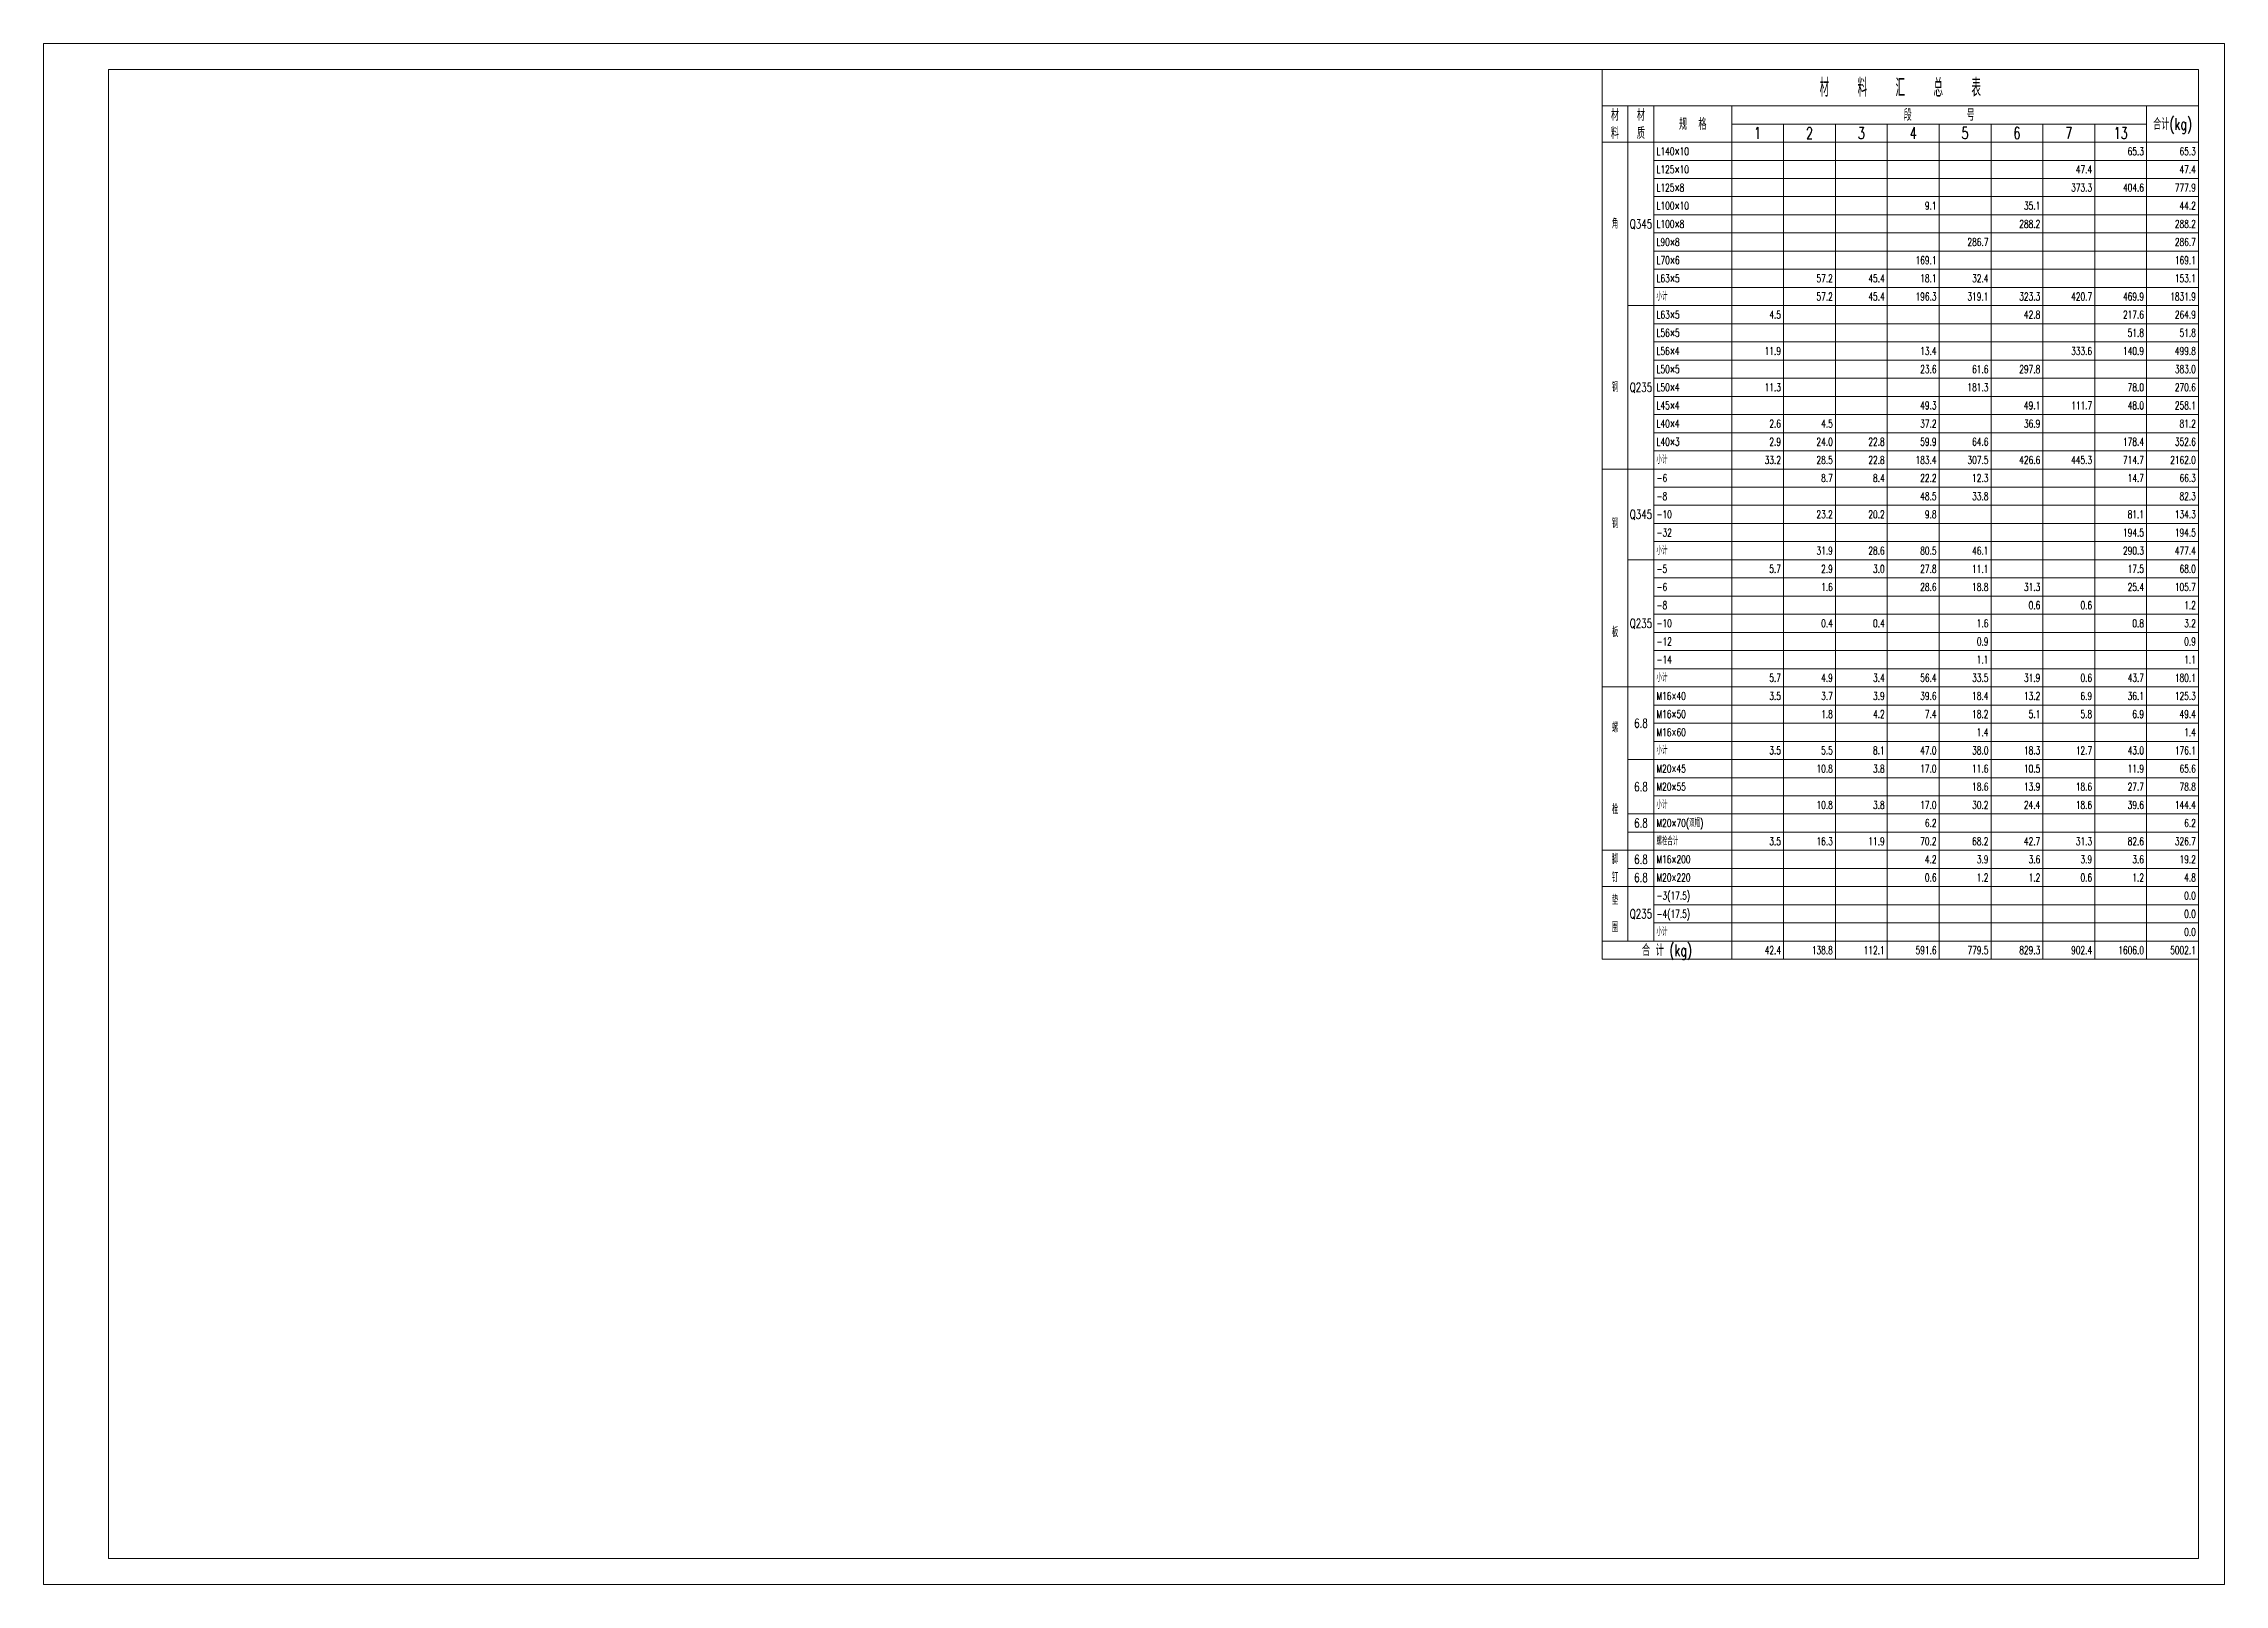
# Model space of a CAD drawing. Extents: x -62666 to 126696, y -48828 to 60042.
# Drawn here: x -62666 to -45846, y 48162 to 60042 of the extents above; entities that cross this region are included whole.
import ezdxf
from ezdxf.enums import TextEntityAlignment as Align

# ---------------------------------------------------------------- set-up
doc = ezdxf.new("R2010")
doc.units = 0
doc.header["$MEASUREMENT"] = 0
doc.layers.get('0').update_dxf_attribs({"linetype": 'CONTINUOUS', "lineweight": 25})
doc.styles.get("Standard").update_dxf_attribs({"font": 'simplex.shx', "width": 0.7, "height": 3, "bigfont": 'gbhzfs.shx'})

msp = doc.modelspace()

# ---------------------------------------------------------------- linework, layer by layer
at = {"color": 7, "linetype": 'Continuous', "lineweight": 18}
for p, q in [((-62666.47025, 60041.84325), (-45846.47025, 60041.84325)), ((-62666.47025, 48161.84325), (-62666.47025, 60041.84325)), ((-45846.47025, 48161.84325), (-45846.47025, 60041.84325)), ((-62166.47025, 59841.84325), (-46046.47025, 59841.84325)), ((-62166.47025, 48361.84325), (-62166.47025, 59841.84325)), ((-46046.47025, 48361.84325), (-46046.47025, 59841.84325)), ((-62166.47025, 48361.84325), (-46046.47025, 48361.84325)), ((-62666.47025, 48161.84325), (-45846.47025, 48161.84325))]:
    msp.add_line(p, q, dxfattribs=at)
at = {"color": 3, "linetype": 'Continuous', "lineweight": 13}
for p, q in [((-50646.47025, 59841.84325), (-46046.47025, 59841.84325)), ((-50646.47025, 59841.84325), (-50646.47025, 59281.84325)), ((-46046.47025, 59841.84325), (-46046.47025, 59281.84325)), ((-50646.47025, 59561.84325), (-46046.47025, 59561.84325)), ((-50446.47025, 59561.84325), (-50446.47025, 59281.84325)), ((-50246.47025, 59561.84325), (-50246.47025, 59281.84325)), ((-49646.47025, 59561.84325), (-49646.47025, 59281.84325)), ((-46446.47025, 59561.84325), (-46446.47025, 59281.84325)), ((-49646.47025, 59421.84325), (-46446.47025, 59421.84325)), ((-49246.47025, 59421.84325), (-49246.47025, 59281.84325)), ((-48846.47025, 59421.84325), (-48846.47025, 59281.84325)), ((-48446.47025, 59421.84325), (-48446.47025, 59281.84325)), ((-48046.47025, 59421.84325), (-48046.47025, 59281.84325)), ((-47646.47025, 59421.84325), (-47646.47025, 59281.84325)), ((-47246.47025, 59421.84325), (-47246.47025, 59281.84325)), ((-46846.47025, 59421.84325), (-46846.47025, 59281.84325)), ((-50646.47025, 59281.84325), (-46046.47025, 59281.84325)), ((-50646.47025, 59281.84325), (-50646.47025, 56761.84325)), ((-50446.47025, 59281.84325), (-50446.47025, 58021.84325)), ((-50246.47025, 59281.84325), (-50246.47025, 59141.84325)), ((-49646.47025, 59281.84325), (-49646.47025, 59141.84325)), ((-49246.47025, 59281.84325), (-49246.47025, 59141.84325)), ((-48846.47025, 59281.84325), (-48846.47025, 59141.84325)), ((-48446.47025, 59281.84325), (-48446.47025, 59141.84325)), ((-48046.47025, 59281.84325), (-48046.47025, 59141.84325)), ((-47646.47025, 59281.84325), (-47646.47025, 59141.84325)), ((-47246.47025, 59281.84325), (-47246.47025, 59141.84325)), ((-46846.47025, 59281.84325), (-46846.47025, 59141.84325)), ((-46446.47025, 59281.84325), (-46446.47025, 59141.84325)), ((-46046.47025, 59281.84325), (-46046.47025, 58021.84325)), ((-46046.47025, 59281.84325), (-46046.47025, 56761.84325)), ((-50246.47025, 59141.84325), (-46046.47025, 59141.84325)), ((-50246.47025, 59141.84325), (-50246.47025, 59001.84325)), ((-49646.47025, 59141.84325), (-49646.47025, 59001.84325)), ((-49246.47025, 59141.84325), (-49246.47025, 59001.84325)), ((-48846.47025, 59141.84325), (-48846.47025, 59001.84325)), ((-48446.47025, 59141.84325), (-48446.47025, 59001.84325)), ((-48046.47025, 59141.84325), (-48046.47025, 59001.84325)), ((-47646.47025, 59141.84325), (-47646.47025, 59001.84325)), ((-47246.47025, 59141.84325), (-47246.47025, 59001.84325)), ((-46846.47025, 59141.84325), (-46846.47025, 59001.84325)), ((-46446.47025, 59141.84325), (-46446.47025, 59001.84325)), ((-50246.47025, 59001.84325), (-46046.47025, 59001.84325)), ((-50246.47025, 59001.84325), (-50246.47025, 58861.84325)), ((-49646.47025, 59001.84325), (-49646.47025, 58861.84325)), ((-49246.47025, 59001.84325), (-49246.47025, 58861.84325)), ((-48846.47025, 59001.84325), (-48846.47025, 58861.84325)), ((-48446.47025, 59001.84325), (-48446.47025, 58861.84325)), ((-48046.47025, 59001.84325), (-48046.47025, 58861.84325)), ((-47646.47025, 59001.84325), (-47646.47025, 58861.84325)), ((-47246.47025, 59001.84325), (-47246.47025, 58861.84325)), ((-46846.47025, 59001.84325), (-46846.47025, 58861.84325)), ((-46446.47025, 59001.84325), (-46446.47025, 58861.84325)), ((-50246.47025, 58861.84325), (-46046.47025, 58861.84325)), ((-50246.47025, 58861.84325), (-50246.47025, 58721.84325)), ((-50246.47025, 58721.84325), (-46046.47025, 58721.84325)), ((-50246.47025, 58721.84325), (-50246.47025, 58581.84325)), ((-49646.47025, 58861.84325), (-49646.47025, 58721.84325)), ((-49646.47025, 58721.84325), (-49646.47025, 58581.84325)), ((-49246.47025, 58861.84325), (-49246.47025, 58721.84325)), ((-49246.47025, 58721.84325), (-49246.47025, 58581.84325)), ((-48846.47025, 58861.84325), (-48846.47025, 58721.84325)), ((-48846.47025, 58721.84325), (-48846.47025, 58581.84325)), ((-48446.47025, 58861.84325), (-48446.47025, 58721.84325)), ((-48446.47025, 58721.84325), (-48446.47025, 58581.84325)), ((-48046.47025, 58861.84325), (-48046.47025, 58721.84325)), ((-48046.47025, 58721.84325), (-48046.47025, 58581.84325)), ((-47646.47025, 58861.84325), (-47646.47025, 58721.84325)), ((-47646.47025, 58721.84325), (-47646.47025, 58581.84325)), ((-47246.47025, 58861.84325), (-47246.47025, 58721.84325)), ((-47246.47025, 58721.84325), (-47246.47025, 58581.84325)), ((-46846.47025, 58861.84325), (-46846.47025, 58721.84325)), ((-46846.47025, 58721.84325), (-46846.47025, 58581.84325)), ((-46446.47025, 58861.84325), (-46446.47025, 58721.84325)), ((-46446.47025, 58721.84325), (-46446.47025, 58581.84325)), ((-50246.47025, 58581.84325), (-46046.47025, 58581.84325)), ((-50246.47025, 58581.84325), (-50246.47025, 58441.84325)), ((-49646.47025, 58581.84325), (-49646.47025, 58441.84325)), ((-49246.47025, 58581.84325), (-49246.47025, 58441.84325)), ((-48846.47025, 58581.84325), (-48846.47025, 58441.84325)), ((-48446.47025, 58581.84325), (-48446.47025, 58441.84325)), ((-48046.47025, 58581.84325), (-48046.47025, 58441.84325)), ((-47646.47025, 58581.84325), (-47646.47025, 58441.84325)), ((-47246.47025, 58581.84325), (-47246.47025, 58441.84325)), ((-46846.47025, 58581.84325), (-46846.47025, 58441.84325)), ((-46446.47025, 58581.84325), (-46446.47025, 58441.84325)), ((-50246.47025, 58441.84325), (-46046.47025, 58441.84325)), ((-50246.47025, 58441.84325), (-50246.47025, 58301.84325)), ((-49646.47025, 58441.84325), (-49646.47025, 58301.84325)), ((-49246.47025, 58441.84325), (-49246.47025, 58301.84325)), ((-48846.47025, 58441.84325), (-48846.47025, 58301.84325)), ((-48446.47025, 58441.84325), (-48446.47025, 58301.84325)), ((-48046.47025, 58441.84325), (-48046.47025, 58301.84325)), ((-47646.47025, 58441.84325), (-47646.47025, 58301.84325)), ((-47246.47025, 58441.84325), (-47246.47025, 58301.84325)), ((-46846.47025, 58441.84325), (-46846.47025, 58301.84325)), ((-46446.47025, 58441.84325), (-46446.47025, 58301.84325)), ((-50246.47025, 58301.84325), (-46046.47025, 58301.84325)), ((-50246.47025, 58301.84325), (-50246.47025, 58161.84325)), ((-49646.47025, 58301.84325), (-49646.47025, 58161.84325)), ((-49246.47025, 58301.84325), (-49246.47025, 58161.84325)), ((-48846.47025, 58301.84325), (-48846.47025, 58161.84325)), ((-48446.47025, 58301.84325), (-48446.47025, 58161.84325)), ((-48046.47025, 58301.84325), (-48046.47025, 58161.84325)), ((-47646.47025, 58301.84325), (-47646.47025, 58161.84325)), ((-47246.47025, 58301.84325), (-47246.47025, 58161.84325)), ((-46846.47025, 58301.84325), (-46846.47025, 58161.84325)), ((-46446.47025, 58301.84325), (-46446.47025, 58161.84325)), ((-50246.47025, 58161.84325), (-46046.47025, 58161.84325)), ((-50246.47025, 58161.84325), (-50246.47025, 58021.84325)), ((-49646.47025, 58161.84325), (-49646.47025, 58021.84325)), ((-49246.47025, 58161.84325), (-49246.47025, 58021.84325)), ((-48846.47025, 58161.84325), (-48846.47025, 58021.84325)), ((-48446.47025, 58161.84325), (-48446.47025, 58021.84325)), ((-48046.47025, 58161.84325), (-48046.47025, 58021.84325)), ((-47646.47025, 58161.84325), (-47646.47025, 58021.84325)), ((-47246.47025, 58161.84325), (-47246.47025, 58021.84325)), ((-46846.47025, 58161.84325), (-46846.47025, 58021.84325)), ((-46446.47025, 58161.84325), (-46446.47025, 58021.84325)), ((-50446.47025, 58021.84325), (-50246.47025, 58021.84325)), ((-50446.47025, 58021.84325), (-50446.47025, 56761.84325)), ((-50246.47025, 58021.84325), (-46046.47025, 58021.84325)), ((-50246.47025, 58021.84325), (-50246.47025, 57881.84325)), ((-50246.47025, 57881.84325), (-46046.47025, 57881.84325)), ((-50246.47025, 57881.84325), (-50246.47025, 57741.84325)), ((-49646.47025, 58021.84325), (-49646.47025, 57881.84325)), ((-49646.47025, 57881.84325), (-49646.47025, 57741.84325)), ((-49246.47025, 58021.84325), (-49246.47025, 57881.84325)), ((-49246.47025, 57881.84325), (-49246.47025, 57741.84325)), ((-48846.47025, 58021.84325), (-48846.47025, 57881.84325)), ((-48846.47025, 57881.84325), (-48846.47025, 57741.84325)), ((-48446.47025, 58021.84325), (-48446.47025, 57881.84325)), ((-48446.47025, 57881.84325), (-48446.47025, 57741.84325)), ((-48046.47025, 58021.84325), (-48046.47025, 57881.84325)), ((-48046.47025, 57881.84325), (-48046.47025, 57741.84325)), ((-47646.47025, 58021.84325), (-47646.47025, 57881.84325)), ((-47646.47025, 57881.84325), (-47646.47025, 57741.84325)), ((-47246.47025, 58021.84325), (-47246.47025, 57881.84325)), ((-47246.47025, 57881.84325), (-47246.47025, 57741.84325)), ((-46846.47025, 58021.84325), (-46846.47025, 57881.84325)), ((-46846.47025, 57881.84325), (-46846.47025, 57741.84325)), ((-46446.47025, 58021.84325), (-46446.47025, 57881.84325)), ((-46446.47025, 57881.84325), (-46446.47025, 57741.84325)), ((-46046.47025, 58021.84325), (-46046.47025, 56761.84325)), ((-50246.47025, 57741.84325), (-46046.47025, 57741.84325)), ((-50246.47025, 57741.84325), (-50246.47025, 57601.84325)), ((-49646.47025, 57741.84325), (-49646.47025, 57601.84325)), ((-49246.47025, 57741.84325), (-49246.47025, 57601.84325)), ((-48846.47025, 57741.84325), (-48846.47025, 57601.84325)), ((-48446.47025, 57741.84325), (-48446.47025, 57601.84325)), ((-48046.47025, 57741.84325), (-48046.47025, 57601.84325)), ((-47646.47025, 57741.84325), (-47646.47025, 57601.84325)), ((-47246.47025, 57741.84325), (-47246.47025, 57601.84325)), ((-46846.47025, 57741.84325), (-46846.47025, 57601.84325)), ((-46446.47025, 57741.84325), (-46446.47025, 57601.84325)), ((-50246.47025, 57601.84325), (-46046.47025, 57601.84325)), ((-50246.47025, 57601.84325), (-50246.47025, 57461.84325)), ((-49646.47025, 57601.84325), (-49646.47025, 57461.84325)), ((-49246.47025, 57601.84325), (-49246.47025, 57461.84325)), ((-48846.47025, 57601.84325), (-48846.47025, 57461.84325)), ((-48446.47025, 57601.84325), (-48446.47025, 57461.84325)), ((-48046.47025, 57601.84325), (-48046.47025, 57461.84325)), ((-47646.47025, 57601.84325), (-47646.47025, 57461.84325)), ((-47246.47025, 57601.84325), (-47246.47025, 57461.84325)), ((-46846.47025, 57601.84325), (-46846.47025, 57461.84325)), ((-46446.47025, 57601.84325), (-46446.47025, 57461.84325)), ((-50246.47025, 57461.84325), (-46046.47025, 57461.84325)), ((-50246.47025, 57461.84325), (-50246.47025, 57321.84325)), ((-49646.47025, 57461.84325), (-49646.47025, 57321.84325)), ((-49246.47025, 57461.84325), (-49246.47025, 57321.84325)), ((-48846.47025, 57461.84325), (-48846.47025, 57321.84325)), ((-48446.47025, 57461.84325), (-48446.47025, 57321.84325)), ((-48046.47025, 57461.84325), (-48046.47025, 57321.84325)), ((-47646.47025, 57461.84325), (-47646.47025, 57321.84325)), ((-47246.47025, 57461.84325), (-47246.47025, 57321.84325)), ((-46846.47025, 57461.84325), (-46846.47025, 57321.84325)), ((-46446.47025, 57461.84325), (-46446.47025, 57321.84325)), ((-50246.47025, 57321.84325), (-46046.47025, 57321.84325)), ((-50246.47025, 57321.84325), (-50246.47025, 57181.84325)), ((-49646.47025, 57321.84325), (-49646.47025, 57181.84325)), ((-49246.47025, 57321.84325), (-49246.47025, 57181.84325)), ((-48846.47025, 57321.84325), (-48846.47025, 57181.84325)), ((-48446.47025, 57321.84325), (-48446.47025, 57181.84325)), ((-48046.47025, 57321.84325), (-48046.47025, 57181.84325)), ((-47646.47025, 57321.84325), (-47646.47025, 57181.84325)), ((-47246.47025, 57321.84325), (-47246.47025, 57181.84325)), ((-46846.47025, 57321.84325), (-46846.47025, 57181.84325)), ((-46446.47025, 57321.84325), (-46446.47025, 57181.84325)), ((-50246.47025, 57181.84325), (-46046.47025, 57181.84325)), ((-50246.47025, 57181.84325), (-50246.47025, 57041.84325)), ((-50246.47025, 57041.84325), (-46046.47025, 57041.84325)), ((-50246.47025, 57041.84325), (-50246.47025, 56901.84325)), ((-49646.47025, 57181.84325), (-49646.47025, 57041.84325)), ((-49646.47025, 57041.84325), (-49646.47025, 56901.84325)), ((-49246.47025, 57181.84325), (-49246.47025, 57041.84325)), ((-49246.47025, 57041.84325), (-49246.47025, 56901.84325)), ((-48846.47025, 57181.84325), (-48846.47025, 57041.84325)), ((-48846.47025, 57041.84325), (-48846.47025, 56901.84325)), ((-48446.47025, 57181.84325), (-48446.47025, 57041.84325)), ((-48446.47025, 57041.84325), (-48446.47025, 56901.84325)), ((-48046.47025, 57181.84325), (-48046.47025, 57041.84325)), ((-48046.47025, 57041.84325), (-48046.47025, 56901.84325)), ((-47646.47025, 57181.84325), (-47646.47025, 57041.84325)), ((-47646.47025, 57041.84325), (-47646.47025, 56901.84325)), ((-47246.47025, 57181.84325), (-47246.47025, 57041.84325)), ((-47246.47025, 57041.84325), (-47246.47025, 56901.84325)), ((-46846.47025, 57181.84325), (-46846.47025, 57041.84325)), ((-46846.47025, 57041.84325), (-46846.47025, 56901.84325)), ((-46446.47025, 57181.84325), (-46446.47025, 57041.84325)), ((-46446.47025, 57041.84325), (-46446.47025, 56901.84325)), ((-50246.47025, 56901.84325), (-46046.47025, 56901.84325)), ((-50246.47025, 56901.84325), (-50246.47025, 56761.84325)), ((-49646.47025, 56901.84325), (-49646.47025, 56761.84325)), ((-49246.47025, 56901.84325), (-49246.47025, 56761.84325)), ((-48846.47025, 56901.84325), (-48846.47025, 56761.84325)), ((-48446.47025, 56901.84325), (-48446.47025, 56761.84325)), ((-48046.47025, 56901.84325), (-48046.47025, 56761.84325)), ((-47646.47025, 56901.84325), (-47646.47025, 56761.84325)), ((-47246.47025, 56901.84325), (-47246.47025, 56761.84325)), ((-46846.47025, 56901.84325), (-46846.47025, 56761.84325)), ((-46446.47025, 56901.84325), (-46446.47025, 56761.84325)), ((-50646.47025, 56761.84325), (-50446.47025, 56761.84325)), ((-50646.47025, 56761.84325), (-50646.47025, 55081.84325)), ((-50446.47025, 56761.84325), (-50246.47025, 56761.84325)), ((-50446.47025, 56761.84325), (-50446.47025, 56061.84325)), ((-50246.47025, 56761.84325), (-46046.47025, 56761.84325)), ((-50246.47025, 56761.84325), (-50246.47025, 56621.84325)), ((-49646.47025, 56761.84325), (-49646.47025, 56621.84325)), ((-49246.47025, 56761.84325), (-49246.47025, 56621.84325)), ((-48846.47025, 56761.84325), (-48846.47025, 56621.84325)), ((-48446.47025, 56761.84325), (-48446.47025, 56621.84325)), ((-48046.47025, 56761.84325), (-48046.47025, 56621.84325)), ((-47646.47025, 56761.84325), (-47646.47025, 56621.84325)), ((-47246.47025, 56761.84325), (-47246.47025, 56621.84325)), ((-46846.47025, 56761.84325), (-46846.47025, 56621.84325)), ((-46446.47025, 56761.84325), (-46446.47025, 56621.84325)), ((-46046.47025, 56761.84325), (-46046.47025, 56061.84325)), ((-46046.47025, 56761.84325), (-46046.47025, 55081.84325)), ((-50246.47025, 56621.84325), (-46046.47025, 56621.84325)), ((-50246.47025, 56621.84325), (-50246.47025, 56481.84325)), ((-49646.47025, 56621.84325), (-49646.47025, 56481.84325)), ((-49246.47025, 56621.84325), (-49246.47025, 56481.84325)), ((-48846.47025, 56621.84325), (-48846.47025, 56481.84325)), ((-48446.47025, 56621.84325), (-48446.47025, 56481.84325)), ((-48046.47025, 56621.84325), (-48046.47025, 56481.84325)), ((-47646.47025, 56621.84325), (-47646.47025, 56481.84325)), ((-47246.47025, 56621.84325), (-47246.47025, 56481.84325)), ((-46846.47025, 56621.84325), (-46846.47025, 56481.84325)), ((-46446.47025, 56621.84325), (-46446.47025, 56481.84325)), ((-50246.47025, 56481.84325), (-46046.47025, 56481.84325)), ((-50246.47025, 56481.84325), (-50246.47025, 56341.84325)), ((-49646.47025, 56481.84325), (-49646.47025, 56341.84325)), ((-49246.47025, 56481.84325), (-49246.47025, 56341.84325)), ((-48846.47025, 56481.84325), (-48846.47025, 56341.84325)), ((-48446.47025, 56481.84325), (-48446.47025, 56341.84325)), ((-48046.47025, 56481.84325), (-48046.47025, 56341.84325)), ((-47646.47025, 56481.84325), (-47646.47025, 56341.84325)), ((-47246.47025, 56481.84325), (-47246.47025, 56341.84325)), ((-46846.47025, 56481.84325), (-46846.47025, 56341.84325)), ((-46446.47025, 56481.84325), (-46446.47025, 56341.84325)), ((-50246.47025, 56341.84325), (-46046.47025, 56341.84325)), ((-50246.47025, 56341.84325), (-50246.47025, 56201.84325)), ((-50246.47025, 56201.84325), (-46046.47025, 56201.84325)), ((-50246.47025, 56201.84325), (-50246.47025, 56061.84325)), ((-49646.47025, 56341.84325), (-49646.47025, 56201.84325)), ((-49646.47025, 56201.84325), (-49646.47025, 56061.84325)), ((-49246.47025, 56341.84325), (-49246.47025, 56201.84325)), ((-49246.47025, 56201.84325), (-49246.47025, 56061.84325)), ((-48846.47025, 56341.84325), (-48846.47025, 56201.84325)), ((-48846.47025, 56201.84325), (-48846.47025, 56061.84325)), ((-48446.47025, 56341.84325), (-48446.47025, 56201.84325)), ((-48446.47025, 56201.84325), (-48446.47025, 56061.84325)), ((-48046.47025, 56341.84325), (-48046.47025, 56201.84325)), ((-48046.47025, 56201.84325), (-48046.47025, 56061.84325)), ((-47646.47025, 56341.84325), (-47646.47025, 56201.84325)), ((-47646.47025, 56201.84325), (-47646.47025, 56061.84325)), ((-47246.47025, 56341.84325), (-47246.47025, 56201.84325)), ((-47246.47025, 56201.84325), (-47246.47025, 56061.84325)), ((-46846.47025, 56341.84325), (-46846.47025, 56201.84325)), ((-46846.47025, 56201.84325), (-46846.47025, 56061.84325)), ((-46446.47025, 56341.84325), (-46446.47025, 56201.84325)), ((-46446.47025, 56201.84325), (-46446.47025, 56061.84325)), ((-50446.47025, 56061.84325), (-50246.47025, 56061.84325)), ((-50446.47025, 56061.84325), (-50446.47025, 55081.84325)), ((-50246.47025, 56061.84325), (-46046.47025, 56061.84325)), ((-50246.47025, 56061.84325), (-50246.47025, 55921.84325)), ((-49646.47025, 56061.84325), (-49646.47025, 55921.84325)), ((-49246.47025, 56061.84325), (-49246.47025, 55921.84325)), ((-48846.47025, 56061.84325), (-48846.47025, 55921.84325)), ((-48446.47025, 56061.84325), (-48446.47025, 55921.84325)), ((-48046.47025, 56061.84325), (-48046.47025, 55921.84325)), ((-47646.47025, 56061.84325), (-47646.47025, 55921.84325)), ((-47246.47025, 56061.84325), (-47246.47025, 55921.84325)), ((-46846.47025, 56061.84325), (-46846.47025, 55921.84325)), ((-46446.47025, 56061.84325), (-46446.47025, 55921.84325)), ((-46046.47025, 56061.84325), (-46046.47025, 55081.84325)), ((-50246.47025, 55921.84325), (-46046.47025, 55921.84325)), ((-50246.47025, 55921.84325), (-50246.47025, 55781.84325)), ((-49646.47025, 55921.84325), (-49646.47025, 55781.84325)), ((-49246.47025, 55921.84325), (-49246.47025, 55781.84325)), ((-48846.47025, 55921.84325), (-48846.47025, 55781.84325)), ((-48446.47025, 55921.84325), (-48446.47025, 55781.84325)), ((-48046.47025, 55921.84325), (-48046.47025, 55781.84325)), ((-47646.47025, 55921.84325), (-47646.47025, 55781.84325)), ((-47246.47025, 55921.84325), (-47246.47025, 55781.84325)), ((-46846.47025, 55921.84325), (-46846.47025, 55781.84325)), ((-46446.47025, 55921.84325), (-46446.47025, 55781.84325)), ((-50246.47025, 55781.84325), (-46046.47025, 55781.84325)), ((-50246.47025, 55781.84325), (-50246.47025, 55641.84325)), ((-49646.47025, 55781.84325), (-49646.47025, 55641.84325)), ((-49246.47025, 55781.84325), (-49246.47025, 55641.84325)), ((-48846.47025, 55781.84325), (-48846.47025, 55641.84325)), ((-48446.47025, 55781.84325), (-48446.47025, 55641.84325)), ((-48046.47025, 55781.84325), (-48046.47025, 55641.84325)), ((-47646.47025, 55781.84325), (-47646.47025, 55641.84325)), ((-47246.47025, 55781.84325), (-47246.47025, 55641.84325)), ((-46846.47025, 55781.84325), (-46846.47025, 55641.84325)), ((-46446.47025, 55781.84325), (-46446.47025, 55641.84325)), ((-50246.47025, 55641.84325), (-46046.47025, 55641.84325)), ((-50246.47025, 55641.84325), (-50246.47025, 55501.84325)), ((-49646.47025, 55641.84325), (-49646.47025, 55501.84325)), ((-49246.47025, 55641.84325), (-49246.47025, 55501.84325)), ((-48846.47025, 55641.84325), (-48846.47025, 55501.84325)), ((-48446.47025, 55641.84325), (-48446.47025, 55501.84325)), ((-48046.47025, 55641.84325), (-48046.47025, 55501.84325)), ((-47646.47025, 55641.84325), (-47646.47025, 55501.84325)), ((-47246.47025, 55641.84325), (-47246.47025, 55501.84325)), ((-46846.47025, 55641.84325), (-46846.47025, 55501.84325)), ((-46446.47025, 55641.84325), (-46446.47025, 55501.84325)), ((-50246.47025, 55501.84325), (-46046.47025, 55501.84325)), ((-50246.47025, 55501.84325), (-50246.47025, 55361.84325)), ((-50246.47025, 55361.84325), (-46046.47025, 55361.84325)), ((-50246.47025, 55361.84325), (-50246.47025, 55221.84325)), ((-49646.47025, 55501.84325), (-49646.47025, 55361.84325)), ((-49646.47025, 55361.84325), (-49646.47025, 55221.84325)), ((-49246.47025, 55501.84325), (-49246.47025, 55361.84325)), ((-49246.47025, 55361.84325), (-49246.47025, 55221.84325)), ((-48846.47025, 55501.84325), (-48846.47025, 55361.84325)), ((-48846.47025, 55361.84325), (-48846.47025, 55221.84325)), ((-48446.47025, 55501.84325), (-48446.47025, 55361.84325)), ((-48446.47025, 55361.84325), (-48446.47025, 55221.84325)), ((-48046.47025, 55501.84325), (-48046.47025, 55361.84325)), ((-48046.47025, 55361.84325), (-48046.47025, 55221.84325)), ((-47646.47025, 55501.84325), (-47646.47025, 55361.84325)), ((-47646.47025, 55361.84325), (-47646.47025, 55221.84325)), ((-47246.47025, 55501.84325), (-47246.47025, 55361.84325)), ((-47246.47025, 55361.84325), (-47246.47025, 55221.84325)), ((-46846.47025, 55501.84325), (-46846.47025, 55361.84325)), ((-46846.47025, 55361.84325), (-46846.47025, 55221.84325)), ((-46446.47025, 55501.84325), (-46446.47025, 55361.84325)), ((-46446.47025, 55361.84325), (-46446.47025, 55221.84325)), ((-50246.47025, 55221.84325), (-46046.47025, 55221.84325)), ((-50246.47025, 55221.84325), (-50246.47025, 55081.84325)), ((-49646.47025, 55221.84325), (-49646.47025, 55081.84325)), ((-49246.47025, 55221.84325), (-49246.47025, 55081.84325)), ((-48846.47025, 55221.84325), (-48846.47025, 55081.84325)), ((-48446.47025, 55221.84325), (-48446.47025, 55081.84325)), ((-48046.47025, 55221.84325), (-48046.47025, 55081.84325)), ((-47646.47025, 55221.84325), (-47646.47025, 55081.84325)), ((-47246.47025, 55221.84325), (-47246.47025, 55081.84325)), ((-46846.47025, 55221.84325), (-46846.47025, 55081.84325)), ((-46446.47025, 55221.84325), (-46446.47025, 55081.84325)), ((-50646.47025, 55081.84325), (-50446.47025, 55081.84325)), ((-50646.47025, 55081.84325), (-50646.47025, 53821.84325)), ((-50446.47025, 55081.84325), (-50246.47025, 55081.84325)), ((-50446.47025, 55081.84325), (-50446.47025, 54521.84325)), ((-50246.47025, 55081.84325), (-46046.47025, 55081.84325)), ((-50246.47025, 55081.84325), (-50246.47025, 54941.84325)), ((-49646.47025, 55081.84325), (-49646.47025, 54941.84325)), ((-49246.47025, 55081.84325), (-49246.47025, 54941.84325)), ((-48846.47025, 55081.84325), (-48846.47025, 54941.84325)), ((-48446.47025, 55081.84325), (-48446.47025, 54941.84325)), ((-48046.47025, 55081.84325), (-48046.47025, 54941.84325)), ((-47646.47025, 55081.84325), (-47646.47025, 54941.84325)), ((-47246.47025, 55081.84325), (-47246.47025, 54941.84325)), ((-46846.47025, 55081.84325), (-46846.47025, 54941.84325)), ((-46446.47025, 55081.84325), (-46446.47025, 54941.84325)), ((-46046.47025, 55081.84325), (-46046.47025, 54521.84325)), ((-46046.47025, 55081.84325), (-46046.47025, 53821.84325)), ((-50246.47025, 54941.84325), (-46046.47025, 54941.84325)), ((-50246.47025, 54941.84325), (-50246.47025, 54801.84325)), ((-49646.47025, 54941.84325), (-49646.47025, 54801.84325)), ((-49246.47025, 54941.84325), (-49246.47025, 54801.84325)), ((-48846.47025, 54941.84325), (-48846.47025, 54801.84325)), ((-48446.47025, 54941.84325), (-48446.47025, 54801.84325)), ((-48046.47025, 54941.84325), (-48046.47025, 54801.84325)), ((-47646.47025, 54941.84325), (-47646.47025, 54801.84325)), ((-47246.47025, 54941.84325), (-47246.47025, 54801.84325)), ((-46846.47025, 54941.84325), (-46846.47025, 54801.84325)), ((-46446.47025, 54941.84325), (-46446.47025, 54801.84325)), ((-50246.47025, 54801.84325), (-46046.47025, 54801.84325)), ((-50246.47025, 54801.84325), (-50246.47025, 54661.84325)), ((-49646.47025, 54801.84325), (-49646.47025, 54661.84325)), ((-49246.47025, 54801.84325), (-49246.47025, 54661.84325)), ((-48846.47025, 54801.84325), (-48846.47025, 54661.84325)), ((-48446.47025, 54801.84325), (-48446.47025, 54661.84325)), ((-48046.47025, 54801.84325), (-48046.47025, 54661.84325)), ((-47646.47025, 54801.84325), (-47646.47025, 54661.84325)), ((-47246.47025, 54801.84325), (-47246.47025, 54661.84325)), ((-46846.47025, 54801.84325), (-46846.47025, 54661.84325)), ((-46446.47025, 54801.84325), (-46446.47025, 54661.84325)), ((-50446.47025, 54521.84325), (-50246.47025, 54521.84325)), ((-50446.47025, 54521.84325), (-50446.47025, 54101.84325)), ((-50246.47025, 54661.84325), (-46046.47025, 54661.84325)), ((-50246.47025, 54661.84325), (-50246.47025, 54521.84325)), ((-50246.47025, 54521.84325), (-46046.47025, 54521.84325)), ((-50246.47025, 54521.84325), (-50246.47025, 54381.84325)), ((-49646.47025, 54661.84325), (-49646.47025, 54521.84325)), ((-49646.47025, 54521.84325), (-49646.47025, 54381.84325)), ((-49246.47025, 54661.84325), (-49246.47025, 54521.84325)), ((-49246.47025, 54521.84325), (-49246.47025, 54381.84325)), ((-48846.47025, 54661.84325), (-48846.47025, 54521.84325)), ((-48846.47025, 54521.84325), (-48846.47025, 54381.84325)), ((-48446.47025, 54661.84325), (-48446.47025, 54521.84325)), ((-48446.47025, 54521.84325), (-48446.47025, 54381.84325)), ((-48046.47025, 54661.84325), (-48046.47025, 54521.84325)), ((-48046.47025, 54521.84325), (-48046.47025, 54381.84325)), ((-47646.47025, 54661.84325), (-47646.47025, 54521.84325)), ((-47646.47025, 54521.84325), (-47646.47025, 54381.84325)), ((-47246.47025, 54661.84325), (-47246.47025, 54521.84325)), ((-47246.47025, 54521.84325), (-47246.47025, 54381.84325)), ((-46846.47025, 54661.84325), (-46846.47025, 54521.84325)), ((-46846.47025, 54521.84325), (-46846.47025, 54381.84325)), ((-46446.47025, 54661.84325), (-46446.47025, 54521.84325)), ((-46446.47025, 54521.84325), (-46446.47025, 54381.84325)), ((-46046.47025, 54521.84325), (-46046.47025, 54101.84325)), ((-50246.47025, 54381.84325), (-46046.47025, 54381.84325)), ((-50246.47025, 54381.84325), (-50246.47025, 54241.84325)), ((-49646.47025, 54381.84325), (-49646.47025, 54241.84325)), ((-49246.47025, 54381.84325), (-49246.47025, 54241.84325)), ((-48846.47025, 54381.84325), (-48846.47025, 54241.84325)), ((-48446.47025, 54381.84325), (-48446.47025, 54241.84325)), ((-48046.47025, 54381.84325), (-48046.47025, 54241.84325)), ((-47646.47025, 54381.84325), (-47646.47025, 54241.84325)), ((-47246.47025, 54381.84325), (-47246.47025, 54241.84325)), ((-46846.47025, 54381.84325), (-46846.47025, 54241.84325)), ((-46446.47025, 54381.84325), (-46446.47025, 54241.84325)), ((-50246.47025, 54241.84325), (-46046.47025, 54241.84325)), ((-50246.47025, 54241.84325), (-50246.47025, 54101.84325)), ((-49646.47025, 54241.84325), (-49646.47025, 54101.84325)), ((-49246.47025, 54241.84325), (-49246.47025, 54101.84325)), ((-48846.47025, 54241.84325), (-48846.47025, 54101.84325)), ((-48446.47025, 54241.84325), (-48446.47025, 54101.84325)), ((-48046.47025, 54241.84325), (-48046.47025, 54101.84325)), ((-47646.47025, 54241.84325), (-47646.47025, 54101.84325)), ((-47246.47025, 54241.84325), (-47246.47025, 54101.84325)), ((-46846.47025, 54241.84325), (-46846.47025, 54101.84325)), ((-46446.47025, 54241.84325), (-46446.47025, 54101.84325)), ((-50446.47025, 54101.84325), (-50246.47025, 54101.84325)), ((-50446.47025, 54101.84325), (-50446.47025, 53961.84325)), ((-50246.47025, 54101.84325), (-46046.47025, 54101.84325)), ((-50246.47025, 54101.84325), (-50246.47025, 53961.84325)), ((-49646.47025, 54101.84325), (-49646.47025, 53961.84325)), ((-49246.47025, 54101.84325), (-49246.47025, 53961.84325)), ((-48846.47025, 54101.84325), (-48846.47025, 53961.84325)), ((-48446.47025, 54101.84325), (-48446.47025, 53961.84325)), ((-48046.47025, 54101.84325), (-48046.47025, 53961.84325)), ((-47646.47025, 54101.84325), (-47646.47025, 53961.84325)), ((-47246.47025, 54101.84325), (-47246.47025, 53961.84325)), ((-46846.47025, 54101.84325), (-46846.47025, 53961.84325)), ((-46446.47025, 54101.84325), (-46446.47025, 53961.84325)), ((-46046.47025, 54101.84325), (-46046.47025, 53961.84325)), ((-50446.47025, 53961.84325), (-50246.47025, 53961.84325)), ((-50446.47025, 53961.84325), (-50446.47025, 53821.84325)), ((-50246.47025, 53961.84325), (-46046.47025, 53961.84325)), ((-50246.47025, 53961.84325), (-50246.47025, 53821.84325)), ((-49646.47025, 53961.84325), (-49646.47025, 53821.84325)), ((-49246.47025, 53961.84325), (-49246.47025, 53821.84325)), ((-48846.47025, 53961.84325), (-48846.47025, 53821.84325)), ((-48446.47025, 53961.84325), (-48446.47025, 53821.84325)), ((-48046.47025, 53961.84325), (-48046.47025, 53821.84325)), ((-47646.47025, 53961.84325), (-47646.47025, 53821.84325)), ((-47246.47025, 53961.84325), (-47246.47025, 53821.84325)), ((-46846.47025, 53961.84325), (-46846.47025, 53821.84325)), ((-46446.47025, 53961.84325), (-46446.47025, 53821.84325)), ((-46046.47025, 53961.84325), (-46046.47025, 53821.84325)), ((-50646.47025, 53821.84325), (-50446.47025, 53821.84325)), ((-50646.47025, 53821.84325), (-50646.47025, 53541.84325)), ((-50446.47025, 53821.84325), (-50246.47025, 53821.84325)), ((-50446.47025, 53821.84325), (-50446.47025, 53681.84325)), ((-50446.47025, 53681.84325), (-50246.47025, 53681.84325)), ((-50446.47025, 53681.84325), (-50446.47025, 53541.84325)), ((-50246.47025, 53821.84325), (-46046.47025, 53821.84325)), ((-50246.47025, 53821.84325), (-50246.47025, 53681.84325)), ((-50246.47025, 53681.84325), (-46046.47025, 53681.84325)), ((-50246.47025, 53681.84325), (-50246.47025, 53541.84325)), ((-49646.47025, 53821.84325), (-49646.47025, 53681.84325)), ((-49646.47025, 53681.84325), (-49646.47025, 53541.84325)), ((-49246.47025, 53821.84325), (-49246.47025, 53681.84325)), ((-49246.47025, 53681.84325), (-49246.47025, 53541.84325)), ((-48846.47025, 53821.84325), (-48846.47025, 53681.84325)), ((-48846.47025, 53681.84325), (-48846.47025, 53541.84325)), ((-48446.47025, 53821.84325), (-48446.47025, 53681.84325)), ((-48446.47025, 53681.84325), (-48446.47025, 53541.84325)), ((-48046.47025, 53821.84325), (-48046.47025, 53681.84325)), ((-48046.47025, 53681.84325), (-48046.47025, 53541.84325)), ((-47646.47025, 53821.84325), (-47646.47025, 53681.84325)), ((-47646.47025, 53681.84325), (-47646.47025, 53541.84325)), ((-47246.47025, 53821.84325), (-47246.47025, 53681.84325)), ((-47246.47025, 53681.84325), (-47246.47025, 53541.84325)), ((-46846.47025, 53821.84325), (-46846.47025, 53681.84325)), ((-46846.47025, 53681.84325), (-46846.47025, 53541.84325)), ((-46446.47025, 53821.84325), (-46446.47025, 53681.84325)), ((-46446.47025, 53681.84325), (-46446.47025, 53541.84325)), ((-46046.47025, 53821.84325), (-46046.47025, 53681.84325)), ((-46046.47025, 53821.84325), (-46046.47025, 53541.84325)), ((-46046.47025, 53681.84325), (-46046.47025, 53541.84325)), ((-50646.47025, 53541.84325), (-50446.47025, 53541.84325)), ((-50646.47025, 53541.84325), (-50646.47025, 53121.84325)), ((-50446.47025, 53541.84325), (-50246.47025, 53541.84325)), ((-50446.47025, 53541.84325), (-50446.47025, 53121.84325)), ((-50246.47025, 53541.84325), (-46046.47025, 53541.84325)), ((-50246.47025, 53541.84325), (-50246.47025, 53401.84325)), ((-49646.47025, 53541.84325), (-49646.47025, 53401.84325)), ((-49246.47025, 53541.84325), (-49246.47025, 53401.84325)), ((-48846.47025, 53541.84325), (-48846.47025, 53401.84325)), ((-48446.47025, 53541.84325), (-48446.47025, 53401.84325)), ((-48046.47025, 53541.84325), (-48046.47025, 53401.84325)), ((-47646.47025, 53541.84325), (-47646.47025, 53401.84325)), ((-47246.47025, 53541.84325), (-47246.47025, 53401.84325)), ((-46846.47025, 53541.84325), (-46846.47025, 53401.84325)), ((-46446.47025, 53541.84325), (-46446.47025, 53401.84325)), ((-46046.47025, 53541.84325), (-46046.47025, 53121.84325)), ((-46046.47025, 53541.84325), (-46046.47025, 53121.84325)), ((-50246.47025, 53401.84325), (-46046.47025, 53401.84325)), ((-50246.47025, 53401.84325), (-50246.47025, 53261.84325)), ((-49646.47025, 53401.84325), (-49646.47025, 53261.84325)), ((-49246.47025, 53401.84325), (-49246.47025, 53261.84325)), ((-48846.47025, 53401.84325), (-48846.47025, 53261.84325)), ((-48446.47025, 53401.84325), (-48446.47025, 53261.84325)), ((-48046.47025, 53401.84325), (-48046.47025, 53261.84325)), ((-47646.47025, 53401.84325), (-47646.47025, 53261.84325)), ((-47246.47025, 53401.84325), (-47246.47025, 53261.84325)), ((-46846.47025, 53401.84325), (-46846.47025, 53261.84325)), ((-46446.47025, 53401.84325), (-46446.47025, 53261.84325)), ((-50246.47025, 53261.84325), (-46046.47025, 53261.84325)), ((-50246.47025, 53261.84325), (-50246.47025, 53121.84325)), ((-49646.47025, 53261.84325), (-49646.47025, 53121.84325)), ((-49246.47025, 53261.84325), (-49246.47025, 53121.84325)), ((-48846.47025, 53261.84325), (-48846.47025, 53121.84325)), ((-48446.47025, 53261.84325), (-48446.47025, 53121.84325)), ((-48046.47025, 53261.84325), (-48046.47025, 53121.84325)), ((-47646.47025, 53261.84325), (-47646.47025, 53121.84325)), ((-47246.47025, 53261.84325), (-47246.47025, 53121.84325)), ((-46846.47025, 53261.84325), (-46846.47025, 53121.84325)), ((-46446.47025, 53261.84325), (-46446.47025, 53121.84325)), ((-50646.47025, 53121.84325), (-50446.47025, 53121.84325)), ((-50646.47025, 53121.84325), (-50646.47025, 52981.84325)), ((-50446.47025, 53121.84325), (-50246.47025, 53121.84325)), ((-50246.47025, 53121.84325), (-46046.47025, 53121.84325)), ((-49646.47025, 53121.84325), (-49646.47025, 52981.84325)), ((-49246.47025, 53121.84325), (-49246.47025, 52981.84325)), ((-48846.47025, 53121.84325), (-48846.47025, 52981.84325)), ((-48446.47025, 53121.84325), (-48446.47025, 52981.84325)), ((-48046.47025, 53121.84325), (-48046.47025, 52981.84325)), ((-47646.47025, 53121.84325), (-47646.47025, 52981.84325)), ((-47246.47025, 53121.84325), (-47246.47025, 52981.84325)), ((-46846.47025, 53121.84325), (-46846.47025, 52981.84325)), ((-46446.47025, 53121.84325), (-46446.47025, 52981.84325)), ((-46046.47025, 53121.84325), (-46046.47025, 52981.84325)), ((-50646.47025, 52981.84325), (-46046.47025, 52981.84325))]:
    msp.add_line(p, q, dxfattribs=at)

# ---------------------------------------------------------------- texts
at = {"color": 3, "linetype": 'Continuous', "lineweight": 13, "width": 0.7}
for s, height, p in [('材   料   汇   总   表', 140, (-48346.47025, 59701.84325)), ('材', 90, (-50546.47025, 59491.84325)), ('材', 90, (-50346.47025, 59491.84325)), ('段         号', 90, (-48046.47025, 59491.84325)), ('料', 90, (-50546.47025, 59351.84325)), ('质', 90, (-50346.47025, 59351.84325)), ('规  格', 90, (-49946.47025, 59421.84325)), ('1', 90, (-49446.47025, 59351.84325)), ('2', 90, (-49046.47025, 59351.84325)), ('3', 90, (-48646.47025, 59351.84325)), ('4', 90, (-48246.47025, 59351.84325)), ('5', 90, (-47846.47025, 59351.84325)), ('6', 90, (-47446.47025, 59351.84325)), ('7', 90, (-47046.47025, 59351.84325)), ('13', 90, (-46646.47025, 59351.84325)), ('合计(kg)', 90, (-46246.47025, 59421.84325)), ('角', 70, (-50546.47025, 58651.84325)), ('Q345', 70, (-50346.47025, 58651.84325)), ('钢', 70, (-50546.47025, 57391.84325)), ('Q235', 70, (-50346.47025, 57391.84325)), ('钢', 70, (-50546.47025, 56341.84325)), ('Q345', 70, (-50346.47025, 56411.84325)), ('板', 70, (-50546.47025, 55501.84325)), ('Q235', 70, (-50346.47025, 55571.84325)), ('6.8', 70, (-50346.47025, 54801.84325)), ('螺', 70, (-50546.47025, 54766.84325)), ('6.8', 70, (-50346.47025, 54311.84325)), ('栓', 70, (-50546.47025, 54136.84325)), ('6.8', 70, (-50346.47025, 54031.84325)), ('脚', 70, (-50546.47025, 53751.84325)), ('6.8', 70, (-50346.47025, 53751.84325)), ('钉', 70, (-50546.47025, 53611.84325)), ('6.8', 70, (-50346.47025, 53611.84325)), ('垫', 70, (-50546.47025, 53436.84325)), ('Q235', 70, (-50346.47025, 53331.84325)), ('圈', 70, (-50546.47025, 53226.84325)), ('合 计 (kg)', 90, (-50146.47025, 53051.84325))]:
    msp.add_text(s, height=height, dxfattribs=at).set_placement(p, align=Align.MIDDLE_CENTER)
for s, p in [('L140×10', (-50226.47025, 59211.84325)), ('L125×10', (-50226.47025, 59071.84325)), ('L125×8', (-50226.47025, 58931.84325)), ('L100×10', (-50226.47025, 58791.84325)), ('L100×8', (-50226.47025, 58651.84325)), ('L90×8', (-50226.47025, 58511.84325)), ('L70×6', (-50226.47025, 58371.84325)), ('L63×5', (-50226.47025, 58231.84325)), ('小计', (-50226.47025, 58091.84325)), ('L63×5', (-50226.47025, 57951.84325)), ('L56×5', (-50226.47025, 57811.84325)), ('L56×4', (-50226.47025, 57671.84325)), ('L50×5', (-50226.47025, 57531.84325)), ('L50×4', (-50226.47025, 57391.84325)), ('L45×4', (-50226.47025, 57251.84325)), ('L40×4', (-50226.47025, 57111.84325)), ('小计', (-50226.47025, 56831.84325)), ('L40×3', (-50226.47025, 56971.84325)), ('-6', (-50226.47025, 56691.84325)), ('-8', (-50226.47025, 56551.84325)), ('-10', (-50226.47025, 56411.84325)), ('-32', (-50226.47025, 56271.84325)), ('小计', (-50226.47025, 56131.84325)), ('-5', (-50226.47025, 55991.84325)), ('-6', (-50226.47025, 55851.84325)), ('-8', (-50226.47025, 55711.84325)), ('-10', (-50226.47025, 55571.84325)), ('-12', (-50226.47025, 55431.84325)), ('小计', (-50226.47025, 55151.84325)), ('-14', (-50226.47025, 55291.84325)), ('M16×40', (-50226.47025, 55011.84325)), ('M16×50', (-50226.47025, 54871.84325)), ('M16×60', (-50226.47025, 54731.84325)), ('小计', (-50226.47025, 54591.84325)), ('M20×45', (-50226.47025, 54451.84325)), ('M20×55', (-50226.47025, 54311.84325)), ('小计', (-50226.47025, 54171.84325)), ('M20×70(双帽)', (-50226.47025, 54031.84325)), ('螺栓合计', (-50226.47025, 53891.84325)), ('M16×200', (-50226.47025, 53751.84325)), ('M20×220', (-50226.47025, 53611.84325)), ('-3(17.5)', (-50226.47025, 53471.84325)), ('-4(17.5)', (-50226.47025, 53331.84325)), ('小计', (-50226.47025, 53191.84325))]:
    msp.add_text(s, height=60, dxfattribs=at).set_placement(p, align=Align.MIDDLE_LEFT)
for s, p in [('65.3', (-46466.47025, 59211.84325)), ('65.3', (-46066.47025, 59211.84325)), ('47.4', (-46866.47025, 59071.84325)), ('47.4', (-46066.47025, 59071.84325)), ('373.3', (-46866.47025, 58931.84325)), ('404.6', (-46466.47025, 58931.84325)), ('777.9', (-46066.47025, 58931.84325)), ('9.1', (-48066.47025, 58791.84325)), ('35.1', (-47266.47025, 58791.84325)), ('44.2', (-46066.47025, 58791.84325)), ('286.7', (-47666.47025, 58511.84325)), ('288.2', (-47266.47025, 58651.84325)), ('288.2', (-46066.47025, 58651.84325)), ('286.7', (-46066.47025, 58511.84325)), ('169.1', (-48066.47025, 58371.84325)), ('169.1', (-46066.47025, 58371.84325)), ('57.2', (-48866.47025, 58231.84325)), ('45.4', (-48466.47025, 58231.84325)), ('18.1', (-48066.47025, 58231.84325)), ('32.4', (-47666.47025, 58231.84325)), ('153.1', (-46066.47025, 58231.84325)), ('57.2', (-48866.47025, 58091.84325)), ('45.4', (-48466.47025, 58091.84325)), ('196.3', (-48066.47025, 58091.84325)), ('319.1', (-47666.47025, 58091.84325)), ('323.3', (-47266.47025, 58091.84325)), ('420.7', (-46866.47025, 58091.84325)), ('469.9', (-46466.47025, 58091.84325)), ('1831.9', (-46066.47025, 58091.84325)), ('4.5', (-49266.47025, 57951.84325)), ('42.8', (-47266.47025, 57951.84325)), ('217.6', (-46466.47025, 57951.84325)), ('264.9', (-46066.47025, 57951.84325)), ('11.9', (-49266.47025, 57671.84325)), ('13.4', (-48066.47025, 57671.84325)), ('333.6', (-46866.47025, 57671.84325)), ('140.9', (-46466.47025, 57671.84325)), ('51.8', (-46466.47025, 57811.84325)), ('499.8', (-46066.47025, 57671.84325)), ('51.8', (-46066.47025, 57811.84325)), ('23.6', (-48066.47025, 57531.84325)), ('61.6', (-47666.47025, 57531.84325)), ('297.8', (-47266.47025, 57531.84325)), ('383.0', (-46066.47025, 57531.84325)), ('11.3', (-49266.47025, 57391.84325)), ('181.3', (-47666.47025, 57391.84325)), ('78.0', (-46466.47025, 57391.84325)), ('270.6', (-46066.47025, 57391.84325)), ('49.3', (-48066.47025, 57251.84325)), ('49.1', (-47266.47025, 57251.84325)), ('111.7', (-46866.47025, 57251.84325)), ('48.0', (-46466.47025, 57251.84325)), ('258.1', (-46066.47025, 57251.84325)), ('2.6', (-49266.47025, 57111.84325)), ('4.5', (-48866.47025, 57111.84325)), ('37.2', (-48066.47025, 57111.84325)), ('36.9', (-47266.47025, 57111.84325)), ('81.2', (-46066.47025, 57111.84325)), ('33.2', (-49266.47025, 56831.84325)), ('2.9', (-49266.47025, 56971.84325)), ('24.0', (-48866.47025, 56971.84325)), ('28.5', (-48866.47025, 56831.84325)), ('22.8', (-48466.47025, 56971.84325)), ('22.8', (-48466.47025, 56831.84325)), ('183.4', (-48066.47025, 56831.84325)), ('59.9', (-48066.47025, 56971.84325)), ('307.5', (-47666.47025, 56831.84325)), ('64.6', (-47666.47025, 56971.84325)), ('426.6', (-47266.47025, 56831.84325)), ('445.3', (-46866.47025, 56831.84325)), ('714.7', (-46466.47025, 56831.84325)), ('178.4', (-46466.47025, 56971.84325)), ('2162.0', (-46066.47025, 56831.84325)), ('352.6', (-46066.47025, 56971.84325)), ('8.7', (-48866.47025, 56691.84325)), ('8.4', (-48466.47025, 56691.84325)), ('22.2', (-48066.47025, 56691.84325)), ('12.3', (-47666.47025, 56691.84325)), ('14.7', (-46466.47025, 56691.84325)), ('66.3', (-46066.47025, 56691.84325)), ('48.5', (-48066.47025, 56551.84325)), ('33.8', (-47666.47025, 56551.84325)), ('82.3', (-46066.47025, 56551.84325)), ('23.2', (-48866.47025, 56411.84325)), ('20.2', (-48466.47025, 56411.84325)), ('9.8', (-48066.47025, 56411.84325)), ('81.1', (-46466.47025, 56411.84325)), ('134.3', (-46066.47025, 56411.84325)), ('194.5', (-46466.47025, 56271.84325)), ('194.5', (-46066.47025, 56271.84325)), ('5.7', (-49266.47025, 55991.84325)), ('31.9', (-48866.47025, 56131.84325)), ('2.9', (-48866.47025, 55991.84325)), ('28.6', (-48466.47025, 56131.84325)), ('3.0', (-48466.47025, 55991.84325)), ('80.5', (-48066.47025, 56131.84325)), ('27.8', (-48066.47025, 55991.84325)), ('46.1', (-47666.47025, 56131.84325)), ('11.1', (-47666.47025, 55991.84325)), ('290.3', (-46466.47025, 56131.84325)), ('17.5', (-46466.47025, 55991.84325)), ('477.4', (-46066.47025, 56131.84325)), ('68.0', (-46066.47025, 55991.84325)), ('1.6', (-48866.47025, 55851.84325)), ('28.6', (-48066.47025, 55851.84325)), ('18.8', (-47666.47025, 55851.84325)), ('31.3', (-47266.47025, 55851.84325)), ('25.4', (-46466.47025, 55851.84325)), ('105.7', (-46066.47025, 55851.84325)), ('0.6', (-47266.47025, 55711.84325)), ('0.6', (-46866.47025, 55711.84325)), ('1.2', (-46066.47025, 55711.84325)), ('0.4', (-48866.47025, 55571.84325)), ('0.4', (-48466.47025, 55571.84325)), ('1.6', (-47666.47025, 55571.84325)), ('0.8', (-46466.47025, 55571.84325)), ('3.2', (-46066.47025, 55571.84325)), ('0.9', (-47666.47025, 55431.84325)), ('0.9', (-46066.47025, 55431.84325)), ('5.7', (-49266.47025, 55151.84325)), ('4.9', (-48866.47025, 55151.84325)), ('3.4', (-48466.47025, 55151.84325)), ('56.4', (-48066.47025, 55151.84325)), ('33.5', (-47666.47025, 55151.84325)), ('1.1', (-47666.47025, 55291.84325)), ('31.9', (-47266.47025, 55151.84325)), ('0.6', (-46866.47025, 55151.84325)), ('43.7', (-46466.47025, 55151.84325)), ('180.1', (-46066.47025, 55151.84325)), ('1.1', (-46066.47025, 55291.84325)), ('3.5', (-49266.47025, 55011.84325)), ('3.7', (-48866.47025, 55011.84325)), ('3.9', (-48466.47025, 55011.84325)), ('39.6', (-48066.47025, 55011.84325)), ('18.4', (-47666.47025, 55011.84325)), ('13.2', (-47266.47025, 55011.84325)), ('6.9', (-46866.47025, 55011.84325)), ('36.1', (-46466.47025, 55011.84325)), ('125.3', (-46066.47025, 55011.84325)), ('1.8', (-48866.47025, 54871.84325)), ('4.2', (-48466.47025, 54871.84325)), ('7.4', (-48066.47025, 54871.84325)), ('18.2', (-47666.47025, 54871.84325)), ('5.1', (-47266.47025, 54871.84325)), ('5.8', (-46866.47025, 54871.84325)), ('6.9', (-46466.47025, 54871.84325)), ('49.4', (-46066.47025, 54871.84325)), ('1.4', (-47666.47025, 54731.84325)), ('1.4', (-46066.47025, 54731.84325)), ('3.5', (-49266.47025, 54591.84325)), ('5.5', (-48866.47025, 54591.84325)), ('8.1', (-48466.47025, 54591.84325)), ('47.0', (-48066.47025, 54591.84325)), ('38.0', (-47666.47025, 54591.84325)), ('18.3', (-47266.47025, 54591.84325)), ('12.7', (-46866.47025, 54591.84325)), ('43.0', (-46466.47025, 54591.84325)), ('176.1', (-46066.47025, 54591.84325)), ('10.8', (-48866.47025, 54451.84325)), ('3.8', (-48466.47025, 54451.84325)), ('17.0', (-48066.47025, 54451.84325)), ('11.6', (-47666.47025, 54451.84325)), ('18.6', (-47666.47025, 54311.84325)), ('10.5', (-47266.47025, 54451.84325)), ('13.9', (-47266.47025, 54311.84325)), ('18.6', (-46866.47025, 54311.84325)), ('27.7', (-46466.47025, 54311.84325)), ('11.9', (-46466.47025, 54451.84325)), ('78.8', (-46066.47025, 54311.84325)), ('65.6', (-46066.47025, 54451.84325)), ('10.8', (-48866.47025, 54171.84325)), ('3.8', (-48466.47025, 54171.84325)), ('17.0', (-48066.47025, 54171.84325)), ('30.2', (-47666.47025, 54171.84325)), ('24.4', (-47266.47025, 54171.84325)), ('18.6', (-46866.47025, 54171.84325)), ('39.6', (-46466.47025, 54171.84325)), ('144.4', (-46066.47025, 54171.84325)), ('6.2', (-48066.47025, 54031.84325)), ('6.2', (-46066.47025, 54031.84325)), ('3.5', (-49266.47025, 53891.84325)), ('16.3', (-48866.47025, 53891.84325)), ('11.9', (-48466.47025, 53891.84325)), ('70.2', (-48066.47025, 53891.84325)), ('68.2', (-47666.47025, 53891.84325)), ('42.7', (-47266.47025, 53891.84325)), ('31.3', (-46866.47025, 53891.84325)), ('82.6', (-46466.47025, 53891.84325)), ('326.7', (-46066.47025, 53891.84325)), ('4.2', (-48066.47025, 53751.84325)), ('3.9', (-47666.47025, 53751.84325)), ('3.6', (-47266.47025, 53751.84325)), ('3.9', (-46866.47025, 53751.84325)), ('3.6', (-46466.47025, 53751.84325)), ('19.2', (-46066.47025, 53751.84325)), ('0.6', (-48066.47025, 53611.84325)), ('1.2', (-47666.47025, 53611.84325)), ('1.2', (-47266.47025, 53611.84325)), ('0.6', (-46866.47025, 53611.84325)), ('1.2', (-46466.47025, 53611.84325)), ('4.8', (-46066.47025, 53611.84325)), ('0.0', (-46066.47025, 53471.84325)), ('0.0', (-46066.47025, 53331.84325)), ('0.0', (-46066.47025, 53191.84325)), ('42.4', (-49266.47025, 53051.84325)), ('138.8', (-48866.47025, 53051.84325)), ('112.1', (-48466.47025, 53051.84325)), ('591.6', (-48066.47025, 53051.84325)), ('779.5', (-47666.47025, 53051.84325)), ('829.3', (-47266.47025, 53051.84325)), ('902.4', (-46866.47025, 53051.84325)), ('1606.0', (-46466.47025, 53051.84325)), ('5002.1', (-46066.47025, 53051.84325))]:
    msp.add_text(s, height=60, dxfattribs=at).set_placement(p, align=Align.MIDDLE_RIGHT)

doc.saveas('drawing.dxf')
